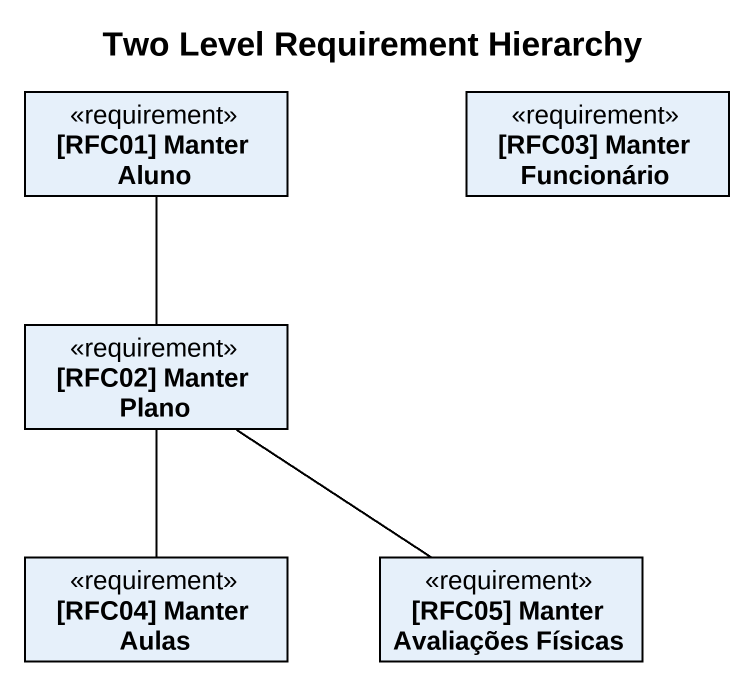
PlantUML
@startuml
title Two Level Requirement Hierarchy
hide circle
hide empty members
class "[RFC01] Manter Aluno" as RFC01_Manter_Aluno <<requirement>>
class "[RFC03] Manter Funcionário" as RFC03_Manter_Funcionário <<requirement>>
class "[RFC02] Manter Plano" as RFC02_Manter_Plano <<requirement>>
class "[RFC04] Manter Aulas" as RFC04_Manter_Aulas <<requirement>>
class "[RFC05] Manter Avaliações Físicas" as RFC05_Manter_Avaliações <<requirement>>
RFC01_Manter_Aluno -- RFC02_Manter_Plano
RFC02_Manter_Plano -- RFC04_Manter_Aulas
RFC02_Manter_Plano -- RFC05_Manter_Avaliações
@enduml
